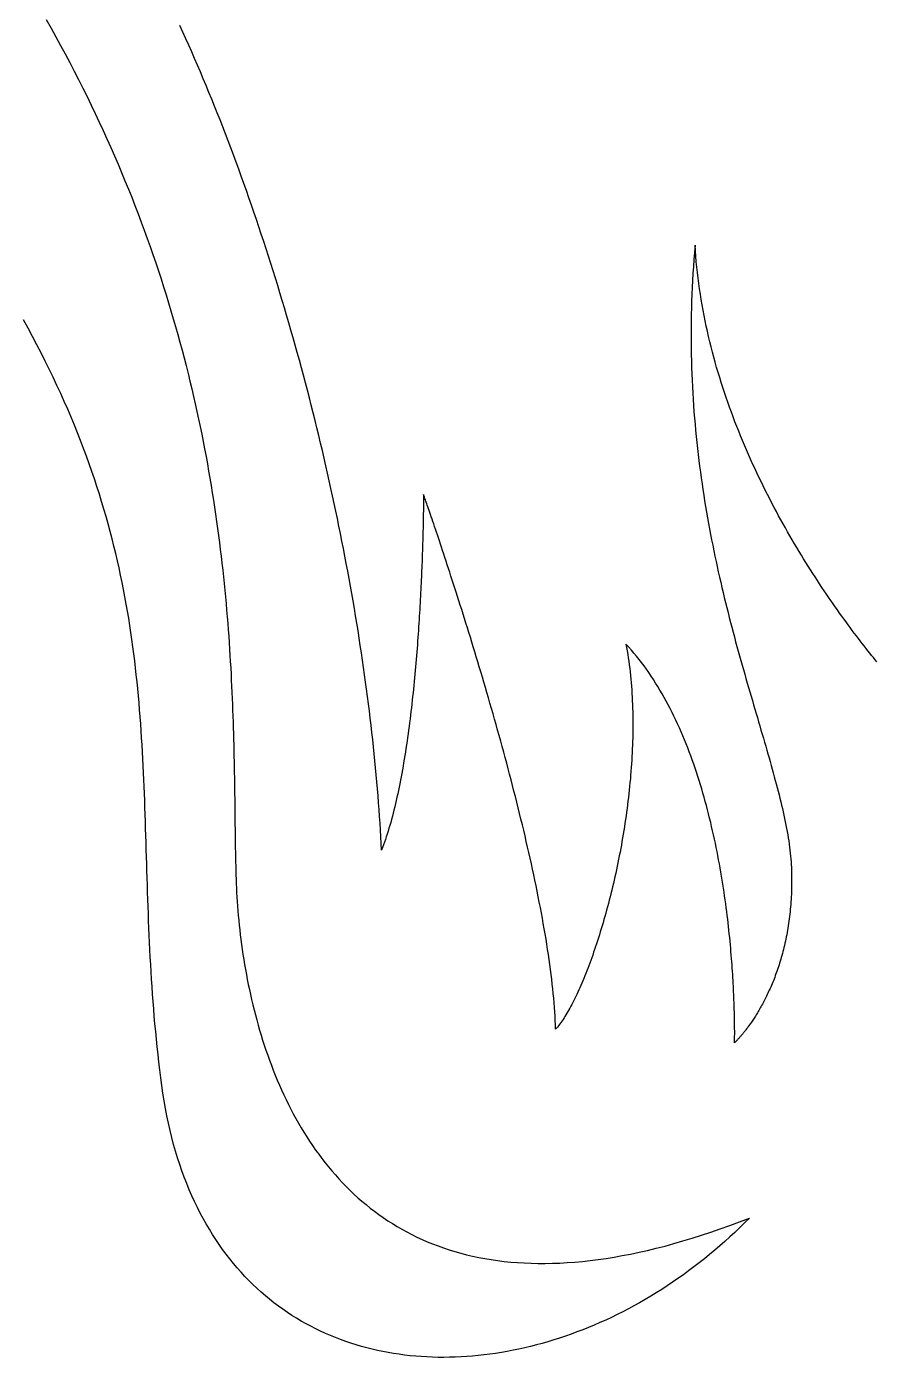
# Model space of a CAD drawing. Extents: x 5 to 105, y 2 to 136.
# Drawn here: x 47.65 to 54.73, y 80.51 to 91.6 of the extents above; entities that cross this region are included whole.
import ezdxf

# ---------------------------------------------------------------- set-up
doc = ezdxf.new("R2010")
doc.units = 0
doc.layers.get('0').update_dxf_attribs({"linetype": 'CONTINUOUS'})

msp = doc.modelspace()

# ---------------------------------------------------------------- linework, layer by layer
at = {"color": 7}
for points in [[(47.8124, 91.6574, 0), (47.853, 91.5854, 0), (47.893, 91.5136, 0), (47.9322, 91.4419, 0), (47.9708, 91.3703, 0), (48.0086, 91.2989, 0), (48.0458, 91.2276, 0), (48.0823, 91.1564, 0), (48.1181, 91.0854, 0), (48.1532, 91.0145, 0), (48.1876, 90.9438, 0), (48.2214, 90.8732, 0), (48.2546, 90.8028, 0), (48.2871, 90.7325, 0), (48.319, 90.6624, 0), (48.3502, 90.5924, 0), (48.3808, 90.5226, 0), (48.4108, 90.453, 0), (48.4402, 90.3836, 0), (48.4689, 90.3143, 0), (48.4971, 90.2452, 0), (48.5247, 90.1762, 0), (48.5517, 90.1075, 0), (48.5781, 90.0389, 0), (48.6039, 89.9705, 0), (48.6292, 89.9023, 0), (48.6539, 89.8343, 0), (48.678, 89.7665, 0), (48.7016, 89.6989, 0), (48.7247, 89.6315, 0), (48.7472, 89.5642, 0), (48.7692, 89.4972, 0), (48.7906, 89.4304, 0), (48.8116, 89.3638, 0), (48.832, 89.2974, 0), (48.852, 89.2313, 0), (48.8714, 89.1653, 0), (48.8904, 89.0996, 0), (48.9088, 89.0341, 0), (48.9268, 88.9688, 0), (48.9443, 88.9038, 0), (48.9614, 88.8389, 0), (48.978, 88.7743, 0), (48.9941, 88.71, 0), (49.0098, 88.6459, 0), (49.0251, 88.582, 0), (49.0399, 88.5184, 0), (49.0543, 88.455, 0), (49.0683, 88.3919, 0), (49.0818, 88.329, 0), (49.095, 88.2664, 0), (49.1077, 88.204, 0), (49.1201, 88.1419, 0), (49.1321, 88.0801, 0), (49.1437, 88.0185, 0), (49.1549, 87.9572, 0), (49.1657, 87.8962, 0), (49.1762, 87.8355, 0), (49.1864, 87.775, 0), (49.1962, 87.7148, 0), (49.2056, 87.6549, 0), (49.2147, 87.5952, 0), (49.2235, 87.5359, 0), (49.2319, 87.4769, 0), (49.2401, 87.4181, 0), (49.2479, 87.3597, 0), (49.2554, 87.3015, 0), (49.2627, 87.2436, 0), (49.2696, 87.1861, 0), (49.2762, 87.1288, 0), (49.2826, 87.0719, 0), (49.2887, 87.0153, 0), (49.2946, 86.959, 0), (49.3001, 86.903, 0), (49.3055, 86.8473, 0), (49.3105, 86.792, 0), (49.3154, 86.737, 0), (49.32, 86.6823, 0), (49.3244, 86.6279, 0), (49.3285, 86.5739, 0), (49.3325, 86.5202, 0), (49.3362, 86.4669, 0), (49.3398, 86.4139, 0), (49.3431, 86.3612, 0), (49.3463, 86.3089, 0), (49.3493, 86.2569, 0), (49.3521, 86.2053, 0), (49.3547, 86.1541, 0), (49.3572, 86.1032, 0), (49.3595, 86.0526, 0), (49.3617, 86.0025, 0), (49.3637, 85.9527, 0), (49.3656, 85.9032, 0), (49.3673, 85.8542, 0), (49.369, 85.8055, 0), (49.3705, 85.7572, 0), (49.3719, 85.7093, 0), (49.3732, 85.6617, 0), (49.3744, 85.6146, 0), (49.3755, 85.5678, 0), (49.3766, 85.5214, 0), (49.3775, 85.4754, 0), (49.3784, 85.4299, 0), (49.3792, 85.3847, 0), (49.38, 85.3399, 0), (49.3807, 85.2955, 0), (49.3813, 85.2515, 0), (49.382, 85.208, 0), (49.3825, 85.1648, 0), (49.3831, 85.1221, 0), (49.3836, 85.0798, 0), (49.3842, 85.0379, 0), (49.3847, 84.9964, 0), (49.3852, 84.9554, 0), (49.3857, 84.9147, 0), (49.3863, 84.8746, 0), (49.3868, 84.8348, 0), (49.3874, 84.7955, 0), (49.388, 84.7566, 0), (49.3887, 84.7182, 0), (49.3893, 84.6802, 0), (49.3901, 84.6427, 0), (49.3909, 84.6056, 0), (49.3918, 84.569, 0), (49.3927, 84.5328, 0)], [(50.606, 84.7384, 0), (50.6032, 84.7942, 0), (50.6002, 84.8502, 0), (50.5969, 84.9065, 0), (50.5934, 84.963, 0), (50.5896, 85.0198, 0), (50.5856, 85.0768, 0), (50.5814, 85.134, 0), (50.5769, 85.1915, 0), (50.5722, 85.2492, 0), (50.5672, 85.3072, 0), (50.562, 85.3653, 0), (50.5566, 85.4237, 0), (50.5509, 85.4823, 0), (50.545, 85.5411, 0), (50.5389, 85.6001, 0), (50.5325, 85.6592, 0), (50.5259, 85.7186, 0), (50.5191, 85.7782, 0), (50.5121, 85.8379, 0), (50.5048, 85.8978, 0), (50.4973, 85.9579, 0), (50.4895, 86.0181, 0), (50.4816, 86.0785, 0), (50.4734, 86.1391, 0), (50.465, 86.1998, 0), (50.4564, 86.2606, 0), (50.4475, 86.3216, 0), (50.4384, 86.3827, 0), (50.4291, 86.444, 0), (50.4196, 86.5054, 0), (50.4099, 86.5669, 0), (50.4, 86.6285, 0), (50.3898, 86.6902, 0), (50.3794, 86.7521, 0), (50.3688, 86.814, 0), (50.358, 86.876, 0), (50.347, 86.9381, 0), (50.3357, 87.0004, 0), (50.3243, 87.0626, 0), (50.3126, 87.125, 0), (50.3008, 87.1874, 0), (50.2887, 87.2499, 0), (50.2764, 87.3125, 0), (50.2639, 87.3751, 0), (50.2512, 87.4378, 0), (50.2383, 87.5005, 0), (50.2252, 87.5633, 0), (50.2119, 87.6261, 0), (50.1983, 87.6889, 0), (50.1846, 87.7518, 0), (50.1707, 87.8146, 0), (50.1566, 87.8775, 0), (50.1423, 87.9405, 0), (50.1277, 88.0034, 0), (50.113, 88.0663, 0), (50.0981, 88.1292, 0), (50.083, 88.1921, 0), (50.0677, 88.255, 0), (50.0522, 88.3179, 0), (50.0365, 88.3808, 0), (50.0206, 88.4436, 0), (50.0046, 88.5064, 0), (49.9883, 88.5692, 0), (49.9718, 88.6319, 0), (49.9552, 88.6946, 0), (49.9384, 88.7572, 0), (49.9213, 88.8197, 0), (49.9041, 88.8823, 0), (49.8867, 88.9447, 0), (49.8692, 89.0071, 0), (49.8514, 89.0694, 0), (49.8335, 89.1316, 0), (49.8153, 89.1937, 0), (49.797, 89.2557, 0), (49.7786, 89.3177, 0), (49.7599, 89.3795, 0), (49.741, 89.4413, 0), (49.722, 89.5029, 0), (49.7028, 89.5644, 0), (49.6835, 89.6258, 0), (49.6639, 89.6871, 0), (49.6442, 89.7482, 0), (49.6243, 89.8092, 0), (49.6042, 89.8701, 0), (49.584, 89.9308, 0), (49.5636, 89.9913, 0), (49.543, 90.0517, 0), (49.5223, 90.112, 0), (49.5013, 90.1721, 0), (49.4803, 90.232, 0), (49.459, 90.2918, 0), (49.4376, 90.3513, 0), (49.416, 90.4107, 0), (49.3943, 90.4699, 0), (49.3724, 90.5289, 0), (49.3503, 90.5877, 0), (49.3281, 90.6463, 0), (49.3057, 90.7047, 0), (49.2831, 90.7629, 0), (49.2604, 90.8208, 0), (49.2376, 90.8786, 0), (49.2146, 90.9361, 0), (49.1914, 90.9933, 0), (49.1681, 91.0504, 0), (49.1446, 91.1072, 0), (49.1209, 91.1637, 0), (49.0971, 91.22, 0), (49.0732, 91.2761, 0), (49.0491, 91.3318, 0), (49.0249, 91.3873, 0), (49.0005, 91.4426, 0), (48.976, 91.4975, 0), (48.9513, 91.5522, 0), (48.9264, 91.6066, 0)], [(53.2175, 89.7764, 0), (53.2124, 89.7173, 0), (53.2077, 89.6585, 0), (53.2035, 89.6, 0), (53.1997, 89.5418, 0), (53.1963, 89.4839, 0), (53.1933, 89.4263, 0), (53.1908, 89.369, 0), (53.1886, 89.3121, 0), (53.1869, 89.2554, 0), (53.1856, 89.199, 0), (53.1846, 89.1429, 0), (53.184, 89.0872, 0), (53.1838, 89.0317, 0), (53.184, 88.9766, 0), (53.1845, 88.9217, 0), (53.1854, 88.8671, 0), (53.1867, 88.8129, 0), (53.1883, 88.7589, 0), (53.1902, 88.7052, 0), (53.1924, 88.6519, 0), (53.195, 88.5988, 0), (53.1979, 88.546, 0), (53.2011, 88.4936, 0), (53.2046, 88.4414, 0), (53.2084, 88.3895, 0), (53.2126, 88.338, 0), (53.2169, 88.2867, 0), (53.2216, 88.2357, 0), (53.2266, 88.185, 0), (53.2318, 88.1346, 0), (53.2373, 88.0845, 0), (53.243, 88.0347, 0), (53.249, 87.9852, 0), (53.2552, 87.936, 0), (53.2617, 87.8871, 0), (53.2684, 87.8384, 0), (53.2753, 87.7901, 0), (53.2824, 87.7421, 0), (53.2898, 87.6943, 0), (53.2973, 87.6469, 0), (53.3051, 87.5997, 0), (53.313, 87.5528, 0), (53.3211, 87.5062, 0), (53.3294, 87.4599, 0), (53.3379, 87.4139, 0), (53.3465, 87.3682, 0), (53.3554, 87.3228, 0), (53.3643, 87.2777, 0), (53.3734, 87.2328, 0), (53.3827, 87.1883, 0), (53.3921, 87.144, 0), (53.4016, 87.1, 0), (53.4112, 87.0563, 0), (53.4209, 87.0129, 0), (53.4308, 86.9698, 0), (53.4408, 86.927, 0), (53.4508, 86.8844, 0), (53.461, 86.8421, 0), (53.4712, 86.8002, 0), (53.4815, 86.7585, 0), (53.4919, 86.717, 0), (53.5024, 86.6759, 0), (53.5129, 86.6351, 0), (53.5235, 86.5945, 0), (53.5341, 86.5542, 0), (53.5447, 86.5142, 0), (53.5554, 86.4745, 0), (53.5661, 86.4351, 0), (53.5768, 86.396, 0), (53.5876, 86.3571, 0), (53.5984, 86.3185, 0), (53.6091, 86.2802, 0), (53.6199, 86.2422, 0), (53.6306, 86.2044, 0), (53.6413, 86.1669, 0), (53.652, 86.1298, 0), (53.6627, 86.0928, 0), (53.6734, 86.0562, 0), (53.684, 86.0199, 0), (53.6945, 85.9838, 0), (53.705, 85.948, 0), (53.7154, 85.9125, 0), (53.7258, 85.8772, 0), (53.7361, 85.8422, 0), (53.7463, 85.8075, 0), (53.7565, 85.7731, 0), (53.7665, 85.739, 0), (53.7764, 85.7051, 0), (53.7863, 85.6715, 0), (53.796, 85.6382, 0), (53.8056, 85.6051, 0), (53.8151, 85.5723, 0), (53.8244, 85.5398, 0), (53.8336, 85.5076, 0), (53.8427, 85.4757, 0), (53.8516, 85.444, 0), (53.8604, 85.4125, 0), (53.869, 85.3814, 0), (53.8774, 85.3505, 0), (53.8856, 85.3199, 0), (53.8937, 85.2896, 0), (53.9016, 85.2595, 0), (53.9093, 85.2297, 0), (53.9168, 85.2002, 0), (53.9241, 85.1709, 0), (53.9312, 85.1419, 0), (53.938, 85.1132, 0), (53.9446, 85.0848, 0), (53.951, 85.0566, 0), (53.9572, 85.0287, 0), (53.9631, 85.001, 0), (53.9688, 84.9736, 0), (53.9742, 84.9465, 0), (53.9793, 84.9196, 0), (53.9842, 84.893, 0), (53.9888, 84.8667, 0), (53.9931, 84.8406, 0), (53.9972, 84.8148, 0), (54.0009, 84.7893, 0), (54.0043, 84.764, 0), (54.0075, 84.739, 0), (54.0103, 84.7142, 0), (54.0128, 84.6898, 0), (54.0149, 84.6655, 0), (54.0168, 84.6416, 0), (54.0182, 84.6179, 0), (54.0194, 84.5944, 0)], [(54.732, 86.3069, 0), (54.7177, 86.3245, 0), (54.7031, 86.3425, 0), (54.6882, 86.361, 0), (54.6731, 86.3799, 0), (54.6577, 86.3993, 0), (54.6421, 86.4191, 0), (54.6263, 86.4393, 0), (54.6103, 86.4599, 0), (54.594, 86.4809, 0), (54.5775, 86.5024, 0), (54.5609, 86.5242, 0), (54.544, 86.5465, 0), (54.527, 86.5692, 0), (54.5098, 86.5923, 0), (54.4924, 86.6158, 0), (54.4749, 86.6396, 0), (54.4572, 86.6639, 0), (54.4394, 86.6886, 0), (54.4214, 86.7136, 0), (54.4033, 86.739, 0), (54.3851, 86.7648, 0), (54.3668, 86.791, 0), (54.3484, 86.8176, 0), (54.3298, 86.8445, 0), (54.3112, 86.8718, 0), (54.2925, 86.8995, 0), (54.2737, 86.9275, 0), (54.2549, 86.9559, 0), (54.236, 86.9846, 0), (54.217, 87.0137, 0), (54.198, 87.0431, 0), (54.179, 87.0729, 0), (54.16, 87.103, 0), (54.1409, 87.1334, 0), (54.1218, 87.1642, 0), (54.1027, 87.1953, 0), (54.0836, 87.2268, 0), (54.0645, 87.2586, 0), (54.0454, 87.2907, 0), (54.0264, 87.3231, 0), (54.0074, 87.3558, 0), (53.9884, 87.3888, 0), (53.9695, 87.4222, 0), (53.9506, 87.4559, 0), (53.9318, 87.4898, 0), (53.9131, 87.5241, 0), (53.8944, 87.5586, 0), (53.8758, 87.5935, 0), (53.8574, 87.6286, 0), (53.839, 87.6641, 0), (53.8207, 87.6998, 0), (53.8026, 87.7358, 0), (53.7846, 87.772, 0), (53.7667, 87.8086, 0), (53.749, 87.8454, 0), (53.7314, 87.8825, 0), (53.7139, 87.9198, 0), (53.6966, 87.9574, 0), (53.6795, 87.9953, 0), (53.6626, 88.0334, 0), (53.6459, 88.0718, 0), (53.6293, 88.1104, 0), (53.613, 88.1493, 0), (53.5969, 88.1884, 0), (53.5809, 88.2277, 0), (53.5652, 88.2673, 0), (53.5498, 88.3071, 0), (53.5346, 88.3472, 0), (53.5196, 88.3874, 0), (53.5049, 88.4279, 0), (53.4904, 88.4687, 0), (53.4763, 88.5096, 0), (53.4624, 88.5507, 0), (53.4487, 88.5921, 0), (53.4354, 88.6336, 0), (53.4224, 88.6754, 0), (53.4097, 88.7174, 0), (53.3973, 88.7595, 0), (53.3852, 88.8019, 0), (53.3735, 88.8444, 0), (53.3621, 88.8872, 0), (53.3511, 88.9301, 0), (53.3404, 88.9732, 0), (53.33, 89.0165, 0), (53.3201, 89.0599, 0), (53.3105, 89.1036, 0), (53.3013, 89.1474, 0), (53.2925, 89.1913, 0), (53.2841, 89.2354, 0), (53.2761, 89.2797, 0), (53.2686, 89.3242, 0), (53.2614, 89.3687, 0), (53.2547, 89.4135, 0), (53.2484, 89.4584, 0), (53.2426, 89.5034, 0), (53.2372, 89.5486, 0), (53.2323, 89.5939, 0), (53.2279, 89.6393, 0), (53.2239, 89.6849, 0), (53.2205, 89.7306, 0), (53.2175, 89.7764, 0)], [(48.7758, 82.7781, 0), (48.7673, 82.8432, 0), (48.7592, 82.908, 0), (48.7515, 82.9725, 0), (48.7442, 83.0366, 0), (48.7373, 83.1005, 0), (48.7308, 83.1642, 0), (48.7246, 83.2275, 0), (48.7188, 83.2906, 0), (48.7133, 83.3534, 0), (48.7082, 83.416, 0), (48.7033, 83.4783, 0), (48.6987, 83.5404, 0), (48.6944, 83.6022, 0), (48.6904, 83.6638, 0), (48.6866, 83.7252, 0), (48.6831, 83.7864, 0), (48.6797, 83.8474, 0), (48.6766, 83.9082, 0), (48.6736, 83.9688, 0), (48.6709, 84.0292, 0), (48.6682, 84.0894, 0), (48.6658, 84.1495, 0), (48.6635, 84.2094, 0), (48.6612, 84.2691, 0), (48.6591, 84.3287, 0), (48.6571, 84.3881, 0), (48.6552, 84.4475, 0), (48.6533, 84.5066, 0), (48.6515, 84.5657, 0), (48.6497, 84.6246, 0), (48.6479, 84.6835, 0), (48.6462, 84.7422, 0), (48.6444, 84.8009, 0), (48.6426, 84.8594, 0), (48.6408, 84.9179, 0), (48.6389, 84.9763, 0), (48.637, 85.0347, 0), (48.635, 85.0929, 0), (48.6329, 85.1512, 0), (48.6306, 85.2093, 0), (48.6283, 85.2675, 0), (48.6258, 85.3256, 0), (48.6232, 85.3837, 0), (48.6204, 85.4418, 0), (48.6175, 85.4998, 0), (48.6143, 85.5579, 0), (48.611, 85.6159, 0), (48.6074, 85.674, 0), (48.6036, 85.7321, 0), (48.5996, 85.7902, 0), (48.5953, 85.8484, 0), (48.5907, 85.9065, 0), (48.5858, 85.9648, 0), (48.5806, 86.023, 0), (48.5751, 86.0814, 0), (48.5693, 86.1398, 0), (48.5631, 86.1983, 0), (48.5566, 86.2568, 0), (48.5497, 86.3155, 0), (48.5424, 86.3742, 0), (48.5347, 86.433, 0), (48.5266, 86.492, 0), (48.518, 86.551, 0), (48.509, 86.6102, 0), (48.4996, 86.6695, 0), (48.4897, 86.729, 0), (48.4793, 86.7886, 0), (48.4684, 86.8483, 0), (48.457, 86.9082, 0), (48.445, 86.9682, 0), (48.4325, 87.0285, 0), (48.4195, 87.0889, 0), (48.4058, 87.1495, 0), (48.3916, 87.2102, 0), (48.3768, 87.2712, 0), (48.3614, 87.3324, 0), (48.3454, 87.3938, 0), (48.3287, 87.4554, 0), (48.3113, 87.5172, 0), (48.2933, 87.5793, 0), (48.2746, 87.6416, 0), (48.2552, 87.7042, 0), (48.2351, 87.767, 0), (48.2143, 87.83, 0), (48.1927, 87.8934, 0), (48.1704, 87.957, 0), (48.1473, 88.0209, 0), (48.1234, 88.0851, 0), (48.0988, 88.1495, 0), (48.0733, 88.2143, 0), (48.047, 88.2794, 0), (48.0198, 88.3448, 0), (47.9918, 88.4105, 0), (47.9629, 88.4766, 0), (47.9332, 88.543, 0), (47.9025, 88.6097, 0), (47.871, 88.6768, 0), (47.8385, 88.7442, 0), (47.8051, 88.8121, 0), (47.7707, 88.8802, 0), (47.7354, 88.9488, 0), (47.6991, 89.0177, 0), (47.6618, 89.0871, 0), (47.6235, 89.1568, 0)], [(50.9555, 87.6996, 0), (50.9555, 87.6992, 0), (50.9555, 87.698, 0), (50.9555, 87.6961, 0), (50.9555, 87.6935, 0), (50.9555, 87.6902, 0), (50.9555, 87.6861, 0), (50.9555, 87.6813, 0), (50.9554, 87.6758, 0), (50.9554, 87.6696, 0), (50.9553, 87.6627, 0), (50.9553, 87.6552, 0), (50.9552, 87.6469, 0), (50.9551, 87.6381, 0), (50.955, 87.6286, 0), (50.9549, 87.6184, 0), (50.9548, 87.6076, 0), (50.9547, 87.5962, 0), (50.9545, 87.5842, 0), (50.9543, 87.5716, 0), (50.9541, 87.5585, 0), (50.9539, 87.5447, 0), (50.9537, 87.5304, 0), (50.9534, 87.5155, 0), (50.9532, 87.5, 0), (50.9528, 87.484, 0), (50.9525, 87.4675, 0), (50.9522, 87.4505, 0), (50.9518, 87.4329, 0), (50.9513, 87.4148, 0), (50.9509, 87.3963, 0), (50.9504, 87.3773, 0), (50.9499, 87.3578, 0), (50.9494, 87.3378, 0), (50.9488, 87.3173, 0), (50.9482, 87.2965, 0), (50.9475, 87.2752, 0), (50.9469, 87.2534, 0), (50.9461, 87.2313, 0), (50.9454, 87.2087, 0), (50.9446, 87.1857, 0), (50.9438, 87.1624, 0), (50.9429, 87.1386, 0), (50.9419, 87.1145, 0), (50.941, 87.0901, 0), (50.94, 87.0652, 0), (50.9389, 87.0401, 0), (50.9378, 87.0146, 0), (50.9366, 86.9888, 0), (50.9354, 86.9626, 0), (50.9342, 86.9362, 0), (50.9329, 86.9095, 0), (50.9315, 86.8825, 0), (50.9301, 86.8552, 0), (50.9286, 86.8276, 0), (50.9271, 86.7998, 0), (50.9255, 86.7718, 0), (50.9239, 86.7435, 0), (50.9222, 86.7149, 0), (50.9205, 86.6862, 0), (50.9187, 86.6573, 0), (50.9168, 86.6281, 0), (50.9148, 86.5988, 0), (50.9128, 86.5692, 0), (50.9108, 86.5396, 0), (50.9087, 86.5097, 0), (50.9065, 86.4797, 0), (50.9042, 86.4495, 0), (50.9019, 86.4193, 0), (50.8995, 86.3889, 0), (50.897, 86.3583, 0), (50.8944, 86.3277, 0), (50.8918, 86.297, 0), (50.8891, 86.2662, 0), (50.8864, 86.2353, 0), (50.8835, 86.2044, 0), (50.8806, 86.1734, 0), (50.8776, 86.1423, 0), (50.8745, 86.1112, 0), (50.8714, 86.0801, 0), (50.8681, 86.049, 0), (50.8648, 86.0178, 0), (50.8614, 85.9867, 0), (50.8579, 85.9555, 0), (50.8544, 85.9244, 0), (50.8507, 85.8933, 0), (50.847, 85.8623, 0), (50.8432, 85.8312, 0), (50.8392, 85.8003, 0), (50.8352, 85.7694, 0), (50.8311, 85.7386, 0), (50.8269, 85.7079, 0), (50.8226, 85.6772, 0), (50.8183, 85.6467, 0), (50.8138, 85.6163, 0), (50.8092, 85.586, 0), (50.8045, 85.5559, 0), (50.7998, 85.5258, 0), (50.7949, 85.496, 0), (50.79, 85.4663, 0), (50.7849, 85.4367, 0), (50.7797, 85.4074, 0), (50.7744, 85.3782, 0), (50.7691, 85.3493, 0), (50.7636, 85.3205, 0), (50.758, 85.292, 0), (50.7523, 85.2636, 0), (50.7465, 85.2356, 0), (50.7406, 85.2077, 0), (50.7345, 85.1802, 0), (50.7284, 85.1529, 0), (50.7222, 85.1258, 0), (50.7158, 85.0991, 0), (50.7093, 85.0726, 0), (50.7027, 85.0465, 0), (50.696, 85.0206, 0), (50.6892, 84.9951, 0), (50.6822, 84.9699, 0), (50.6752, 84.9451, 0), (50.668, 84.9206, 0), (50.6607, 84.8965, 0), (50.6532, 84.8727, 0), (50.6457, 84.8493, 0), (50.638, 84.8263, 0), (50.6302, 84.8037, 0), (50.6223, 84.7815, 0), (50.6142, 84.7598, 0), (50.606, 84.7384, 0)], [(52.0556, 83.2475, 0), (52.0545, 83.2828, 0), (52.0529, 83.3186, 0), (52.051, 83.3549, 0), (52.0488, 83.3917, 0), (52.0462, 83.4291, 0), (52.0432, 83.4669, 0), (52.0399, 83.5052, 0), (52.0363, 83.544, 0), (52.0323, 83.5832, 0), (52.028, 83.6228, 0), (52.0234, 83.6629, 0), (52.0185, 83.7034, 0), (52.0132, 83.7443, 0), (52.0077, 83.7855, 0), (52.0019, 83.8272, 0), (51.9958, 83.8692, 0), (51.9894, 83.9115, 0), (51.9827, 83.9542, 0), (51.9758, 83.9972, 0), (51.9686, 84.0405, 0), (51.9611, 84.0841, 0), (51.9534, 84.128, 0), (51.9455, 84.1721, 0), (51.9373, 84.2165, 0), (51.9289, 84.2612, 0), (51.9202, 84.306, 0), (51.9113, 84.3511, 0), (51.9023, 84.3964, 0), (51.893, 84.4419, 0), (51.8835, 84.4875, 0), (51.8738, 84.5333, 0), (51.8639, 84.5793, 0), (51.8538, 84.6254, 0), (51.8436, 84.6716, 0), (51.8332, 84.7179, 0), (51.8226, 84.7644, 0), (51.8119, 84.8109, 0), (51.801, 84.8574, 0), (51.7899, 84.9041, 0), (51.7787, 84.9508, 0), (51.7674, 84.9975, 0), (51.756, 85.0442, 0), (51.7444, 85.091, 0), (51.7327, 85.1377, 0), (51.7209, 85.1844, 0), (51.709, 85.2311, 0), (51.697, 85.2777, 0), (51.6849, 85.3243, 0), (51.6728, 85.3708, 0), (51.6605, 85.4172, 0), (51.6482, 85.4635, 0), (51.6357, 85.5097, 0), (51.6233, 85.5558, 0), (51.6108, 85.6017, 0), (51.5982, 85.6475, 0), (51.5856, 85.6931, 0), (51.5729, 85.7386, 0), (51.5602, 85.7838, 0), (51.5475, 85.8289, 0), (51.5348, 85.8737, 0), (51.522, 85.9183, 0), (51.5093, 85.9627, 0), (51.4965, 86.0068, 0), (51.4838, 86.0506, 0), (51.471, 86.0942, 0), (51.4583, 86.1375, 0), (51.4456, 86.1804, 0), (51.4329, 86.2231, 0), (51.4203, 86.2654, 0), (51.4077, 86.3073, 0), (51.3952, 86.3489, 0), (51.3827, 86.3901, 0), (51.3702, 86.4309, 0), (51.3579, 86.4714, 0), (51.3456, 86.5114, 0), (51.3333, 86.551, 0), (51.3212, 86.5901, 0), (51.3092, 86.6288, 0), (51.2972, 86.6671, 0), (51.2854, 86.7048, 0), (51.2736, 86.7421, 0), (51.262, 86.7789, 0), (51.2505, 86.8151, 0), (51.2391, 86.8508, 0), (51.2279, 86.886, 0), (51.2167, 86.9206, 0), (51.2058, 86.9547, 0), (51.195, 86.9881, 0), (51.1843, 87.021, 0), (51.1738, 87.0533, 0), (51.1635, 87.0849, 0), (51.1533, 87.1159, 0), (51.1434, 87.1463, 0), (51.1336, 87.176, 0), (51.124, 87.205, 0), (51.1146, 87.2333, 0), (51.1054, 87.261, 0), (51.0964, 87.2879, 0), (51.0877, 87.3141, 0), (51.0791, 87.3395, 0), (51.0708, 87.3642, 0), (51.0628, 87.3882, 0), (51.055, 87.4113, 0), (51.0474, 87.4337, 0), (51.0401, 87.4553, 0), (51.033, 87.476, 0), (51.0262, 87.4959, 0), (51.0197, 87.515, 0), (51.0134, 87.5332, 0), (51.0075, 87.5505, 0), (51.0018, 87.567, 0), (50.9964, 87.5826, 0), (50.9913, 87.5972, 0), (50.9866, 87.6109, 0), (50.9821, 87.6237, 0), (50.978, 87.6356, 0), (50.9742, 87.6465, 0), (50.9707, 87.6564, 0), (50.9676, 87.6653, 0), (50.9648, 87.6732, 0), (50.9624, 87.6801, 0), (50.9603, 87.686, 0), (50.9586, 87.6909, 0), (50.9573, 87.6946, 0), (50.9563, 87.6974, 0), (50.9557, 87.699, 0), (50.9555, 87.6996, 0)], [(52.6417, 86.4554, 0), (52.6469, 86.4269, 0), (52.6519, 86.3983, 0), (52.6566, 86.3694, 0), (52.661, 86.3405, 0), (52.6651, 86.3114, 0), (52.6691, 86.2821, 0), (52.6727, 86.2527, 0), (52.6761, 86.2232, 0), (52.6793, 86.1935, 0), (52.6822, 86.1637, 0), (52.6849, 86.1338, 0), (52.6873, 86.1038, 0), (52.6895, 86.0737, 0), (52.6915, 86.0435, 0), (52.6932, 86.0131, 0), (52.6947, 85.9827, 0), (52.696, 85.9522, 0), (52.6971, 85.9217, 0), (52.6979, 85.891, 0), (52.6985, 85.8603, 0), (52.6989, 85.8295, 0), (52.6991, 85.7987, 0), (52.6991, 85.7678, 0), (52.6989, 85.7368, 0), (52.6985, 85.7058, 0), (52.6978, 85.6748, 0), (52.697, 85.6437, 0), (52.696, 85.6126, 0), (52.6948, 85.5815, 0), (52.6933, 85.5504, 0), (52.6917, 85.5192, 0), (52.6899, 85.4881, 0), (52.688, 85.4569, 0), (52.6858, 85.4257, 0), (52.6835, 85.3946, 0), (52.681, 85.3634, 0), (52.6783, 85.3323, 0), (52.6754, 85.3012, 0), (52.6724, 85.2701, 0), (52.6692, 85.2391, 0), (52.6659, 85.2081, 0), (52.6624, 85.1771, 0), (52.6587, 85.1462, 0), (52.6549, 85.1153, 0), (52.6509, 85.0845, 0), (52.6468, 85.0538, 0), (52.6425, 85.0231, 0), (52.6381, 84.9925, 0), (52.6335, 84.962, 0), (52.6288, 84.9315, 0), (52.624, 84.9012, 0), (52.619, 84.8709, 0), (52.6139, 84.8408, 0), (52.6087, 84.8107, 0), (52.6033, 84.7808, 0), (52.5978, 84.751, 0), (52.5922, 84.7213, 0), (52.5865, 84.6917, 0), (52.5807, 84.6622, 0), (52.5747, 84.6329, 0), (52.5686, 84.6038, 0), (52.5625, 84.5747, 0), (52.5562, 84.5459, 0), (52.5498, 84.5171, 0), (52.5434, 84.4886, 0), (52.5368, 84.4602, 0), (52.5301, 84.432, 0), (52.5233, 84.4039, 0), (52.5165, 84.3761, 0), (52.5096, 84.3484, 0), (52.5025, 84.3209, 0), (52.4954, 84.2936, 0), (52.4883, 84.2665, 0), (52.481, 84.2397, 0), (52.4737, 84.213, 0), (52.4663, 84.1866, 0), (52.4588, 84.1603, 0), (52.4512, 84.1343, 0), (52.4436, 84.1086, 0), (52.436, 84.0831, 0), (52.4283, 84.0578, 0), (52.4205, 84.0328, 0), (52.4127, 84.008, 0), (52.4048, 83.9835, 0), (52.3968, 83.9592, 0), (52.3889, 83.9352, 0), (52.3809, 83.9115, 0), (52.3728, 83.8881, 0), (52.3647, 83.865, 0), (52.3566, 83.8421, 0), (52.3484, 83.8196, 0), (52.3402, 83.7973, 0), (52.332, 83.7754, 0), (52.3238, 83.7537, 0), (52.3155, 83.7324, 0), (52.3073, 83.7114, 0), (52.299, 83.6907, 0), (52.2907, 83.6704, 0), (52.2823, 83.6503, 0), (52.274, 83.6307, 0), (52.2657, 83.6114, 0), (52.2573, 83.5924, 0), (52.249, 83.5738, 0), (52.2407, 83.5555, 0), (52.2323, 83.5376, 0), (52.224, 83.5201, 0), (52.2157, 83.503, 0), (52.2074, 83.4862, 0), (52.1991, 83.4699, 0), (52.1909, 83.4539, 0), (52.1826, 83.4383, 0), (52.1744, 83.4232, 0), (52.1662, 83.4084, 0), (52.158, 83.3941, 0), (52.1499, 83.3801, 0), (52.1418, 83.3666, 0), (52.1337, 83.3536, 0), (52.1257, 83.3409, 0), (52.1177, 83.3287, 0), (52.1098, 83.317, 0), (52.1019, 83.3056, 0), (52.094, 83.2948, 0), (52.0862, 83.2844, 0), (52.0785, 83.2745, 0), (52.0708, 83.265, 0), (52.0632, 83.256, 0), (52.0556, 83.2475, 0)], [(53.5465, 83.1345, 0), (53.5465, 83.1349, 0), (53.5465, 83.1361, 0), (53.5466, 83.1382, 0), (53.5466, 83.1411, 0), (53.5467, 83.1449, 0), (53.5468, 83.1494, 0), (53.5469, 83.1547, 0), (53.547, 83.1608, 0), (53.547, 83.1676, 0), (53.5471, 83.1752, 0), (53.5472, 83.1835, 0), (53.5472, 83.1926, 0), (53.5473, 83.2024, 0), (53.5473, 83.213, 0), (53.5473, 83.2242, 0), (53.5473, 83.2361, 0), (53.5472, 83.2487, 0), (53.5471, 83.262, 0), (53.547, 83.2759, 0), (53.5468, 83.2905, 0), (53.5466, 83.3057, 0), (53.5464, 83.3216, 0), (53.5461, 83.3381, 0), (53.5457, 83.3552, 0), (53.5453, 83.3729, 0), (53.5449, 83.3912, 0), (53.5444, 83.4101, 0), (53.5438, 83.4295, 0), (53.5432, 83.4495, 0), (53.5424, 83.4701, 0), (53.5417, 83.4912, 0), (53.5408, 83.5128, 0), (53.5399, 83.5349, 0), (53.5388, 83.5576, 0), (53.5377, 83.5807, 0), (53.5365, 83.6043, 0), (53.5352, 83.6285, 0), (53.5339, 83.653, 0), (53.5324, 83.6781, 0), (53.5308, 83.7036, 0), (53.5291, 83.7295, 0), (53.5273, 83.7558, 0), (53.5254, 83.7826, 0), (53.5234, 83.8097, 0), (53.5212, 83.8373, 0), (53.519, 83.8652, 0), (53.5166, 83.8935, 0), (53.5141, 83.9222, 0), (53.5114, 83.9512, 0), (53.5087, 83.9806, 0), (53.5057, 84.0103, 0), (53.5027, 84.0404, 0), (53.4995, 84.0707, 0), (53.4962, 84.1013, 0), (53.4927, 84.1323, 0), (53.489, 84.1635, 0), (53.4852, 84.195, 0), (53.4813, 84.2267, 0), (53.4771, 84.2587, 0), (53.4729, 84.291, 0), (53.4684, 84.3234, 0), (53.4638, 84.3561, 0), (53.459, 84.389, 0), (53.454, 84.4221, 0), (53.4488, 84.4554, 0), (53.4435, 84.4888, 0), (53.4379, 84.5224, 0), (53.4322, 84.5562, 0), (53.4263, 84.5902, 0), (53.4202, 84.6242, 0), (53.4139, 84.6584, 0), (53.4074, 84.6927, 0), (53.4006, 84.7271, 0), (53.3937, 84.7616, 0), (53.3865, 84.7962, 0), (53.3792, 84.8309, 0), (53.3716, 84.8656, 0), (53.3638, 84.9004, 0), (53.3557, 84.9352, 0), (53.3475, 84.9701, 0), (53.339, 85.005, 0), (53.3303, 85.0399, 0), (53.3213, 85.0748, 0), (53.3121, 85.1096, 0), (53.3026, 85.1445, 0), (53.2929, 85.1794, 0), (53.2829, 85.2142, 0), (53.2727, 85.2489, 0), (53.2623, 85.2836, 0), (53.2515, 85.3182, 0), (53.2405, 85.3528, 0), (53.2293, 85.3872, 0), (53.2177, 85.4216, 0), (53.2059, 85.4558, 0), (53.1938, 85.4899, 0), (53.1815, 85.5239, 0), (53.1688, 85.5577, 0), (53.1559, 85.5914, 0), (53.1427, 85.6249, 0), (53.1291, 85.6583, 0), (53.1153, 85.6915, 0), (53.1012, 85.7244, 0), (53.0868, 85.7572, 0), (53.0721, 85.7898, 0), (53.057, 85.8221, 0), (53.0417, 85.8542, 0), (53.026, 85.886, 0), (53.0101, 85.9176, 0), (52.9938, 85.9489, 0), (52.9771, 85.98, 0), (52.9602, 86.0108, 0), (52.9429, 86.0412, 0), (52.9253, 86.0714, 0), (52.9073, 86.1012, 0), (52.889, 86.1307, 0), (52.8704, 86.1599, 0), (52.8514, 86.1887, 0), (52.8321, 86.2172, 0), (52.8124, 86.2453, 0), (52.7923, 86.273, 0), (52.7719, 86.3003, 0), (52.7511, 86.3272, 0), (52.73, 86.3537, 0), (52.7085, 86.3798, 0), (52.6866, 86.4055, 0), (52.6643, 86.4307, 0), (52.6417, 86.4554, 0)], [(54.0194, 84.5944, 0), (54.0203, 84.5712, 0), (54.0209, 84.5482, 0), (54.0214, 84.5253, 0), (54.0217, 84.5027, 0), (54.0217, 84.4802, 0), (54.0216, 84.4579, 0), (54.0213, 84.4359, 0), (54.0208, 84.414, 0), (54.0201, 84.3923, 0), (54.0193, 84.3708, 0), (54.0183, 84.3495, 0), (54.0171, 84.3283, 0), (54.0157, 84.3074, 0), (54.0142, 84.2867, 0), (54.0125, 84.2661, 0), (54.0106, 84.2457, 0), (54.0086, 84.2256, 0), (54.0065, 84.2056, 0), (54.0041, 84.1858, 0), (54.0017, 84.1662, 0), (53.9991, 84.1468, 0), (53.9963, 84.1275, 0), (53.9935, 84.1085, 0), (53.9904, 84.0896, 0), (53.9873, 84.071, 0), (53.984, 84.0525, 0), (53.9806, 84.0342, 0), (53.9771, 84.0161, 0), (53.9734, 83.9982, 0), (53.9697, 83.9804, 0), (53.9658, 83.9629, 0), (53.9618, 83.9456, 0), (53.9577, 83.9284, 0), (53.9536, 83.9114, 0), (53.9493, 83.8946, 0), (53.9449, 83.878, 0), (53.9404, 83.8616, 0), (53.9358, 83.8454, 0), (53.9312, 83.8293, 0), (53.9264, 83.8135, 0), (53.9216, 83.7978, 0), (53.9167, 83.7823, 0), (53.9117, 83.767, 0), (53.9067, 83.7519, 0), (53.9016, 83.737, 0), (53.8964, 83.7223, 0), (53.8911, 83.7077, 0), (53.8858, 83.6933, 0), (53.8805, 83.6792, 0), (53.8751, 83.6652, 0), (53.8696, 83.6514, 0), (53.8641, 83.6377, 0), (53.8585, 83.6243, 0), (53.8529, 83.611, 0), (53.8473, 83.598, 0), (53.8416, 83.5851, 0), (53.8359, 83.5724, 0), (53.8302, 83.5599, 0), (53.8245, 83.5475, 0), (53.8187, 83.5354, 0), (53.8129, 83.5234, 0), (53.8071, 83.5116, 0), (53.8013, 83.5, 0), (53.7954, 83.4886, 0), (53.7896, 83.4774, 0), (53.7838, 83.4663, 0), (53.7779, 83.4555, 0), (53.7721, 83.4448, 0), (53.7663, 83.4343, 0), (53.7605, 83.424, 0), (53.7547, 83.4138, 0), (53.7489, 83.4039, 0), (53.7431, 83.3941, 0), (53.7373, 83.3845, 0), (53.7316, 83.3751, 0), (53.7259, 83.3659, 0), (53.7203, 83.3569, 0), (53.7146, 83.348, 0), (53.709, 83.3393, 0), (53.7035, 83.3309, 0), (53.698, 83.3225, 0), (53.6925, 83.3144, 0), (53.6871, 83.3065, 0), (53.6818, 83.2987, 0), (53.6765, 83.2911, 0), (53.6712, 83.2837, 0), (53.6661, 83.2765, 0), (53.661, 83.2694, 0), (53.6559, 83.2626, 0), (53.6509, 83.2559, 0), (53.6461, 83.2494, 0), (53.6412, 83.2431, 0), (53.6365, 83.2369, 0), (53.6319, 83.231, 0), (53.6273, 83.2252, 0), (53.6228, 83.2196, 0), (53.6185, 83.2142, 0), (53.6142, 83.2089, 0), (53.61, 83.2039, 0), (53.6059, 83.199, 0), (53.602, 83.1943, 0), (53.5981, 83.1898, 0), (53.5944, 83.1854, 0), (53.5907, 83.1812, 0), (53.5872, 83.1773, 0), (53.5838, 83.1734, 0), (53.5806, 83.1698, 0), (53.5774, 83.1664, 0), (53.5744, 83.1631, 0), (53.5716, 83.16, 0), (53.5688, 83.1571, 0), (53.5662, 83.1543, 0), (53.5638, 83.1518, 0), (53.5615, 83.1494, 0), (53.5594, 83.1472, 0), (53.5574, 83.1451, 0), (53.5555, 83.1433, 0), (53.5539, 83.1416, 0), (53.5524, 83.1401, 0), (53.551, 83.1388, 0), (53.5498, 83.1376, 0), (53.5488, 83.1367, 0), (53.548, 83.1359, 0), (53.5473, 83.1353, 0), (53.5469, 83.1348, 0), (53.5466, 83.1346, 0), (53.5465, 83.1345, 0)], [(49.3927, 84.5328, 0), (49.3938, 84.4966, 0), (49.3952, 84.46, 0), (49.3968, 84.423, 0), (49.3987, 84.3856, 0), (49.4009, 84.3478, 0), (49.4034, 84.3097, 0), (49.4062, 84.2712, 0), (49.4093, 84.2323, 0), (49.4127, 84.1932, 0), (49.4164, 84.1537, 0), (49.4204, 84.114, 0), (49.4248, 84.074, 0), (49.4295, 84.0337, 0), (49.4345, 83.9931, 0), (49.4399, 83.9524, 0), (49.4456, 83.9114, 0), (49.4517, 83.8703, 0), (49.4582, 83.8289, 0), (49.465, 83.7874, 0), (49.4722, 83.7458, 0), (49.4797, 83.704, 0), (49.4877, 83.6621, 0), (49.496, 83.6201, 0), (49.5048, 83.578, 0), (49.5139, 83.5358, 0), (49.5235, 83.4936, 0), (49.5335, 83.4513, 0), (49.5439, 83.409, 0), (49.5547, 83.3667, 0), (49.566, 83.3244, 0), (49.5777, 83.2821, 0), (49.5898, 83.2399, 0), (49.6024, 83.1977, 0), (49.6155, 83.1556, 0), (49.629, 83.1136, 0), (49.643, 83.0716, 0), (49.6575, 83.0298, 0), (49.6725, 82.9881, 0), (49.6879, 82.9465, 0), (49.7039, 82.9051, 0), (49.7203, 82.8639, 0), (49.7373, 82.8229, 0), (49.7547, 82.7821, 0), (49.7727, 82.7415, 0), (49.7912, 82.7011, 0), (49.8103, 82.661, 0), (49.8298, 82.6212, 0), (49.85, 82.5816, 0), (49.8706, 82.5424, 0), (49.8918, 82.5034, 0), (49.9136, 82.4648, 0), (49.936, 82.4265, 0), (49.9589, 82.3886, 0), (49.9824, 82.3511, 0), (50.0065, 82.314, 0), (50.0312, 82.2772, 0), (50.0565, 82.2409, 0), (50.0824, 82.2051, 0), (50.1089, 82.1697, 0), (50.136, 82.1347, 0), (50.1637, 82.1003, 0), (50.1921, 82.0663, 0), (50.221, 82.0329, 0), (50.2507, 82, 0), (50.281, 81.9676, 0), (50.3119, 81.9358, 0), (50.3435, 81.9046, 0), (50.3757, 81.8739, 0), (50.4086, 81.8439, 0), (50.4422, 81.8145, 0), (50.4765, 81.7858, 0), (50.5115, 81.7577, 0), (50.5471, 81.7303, 0), (50.5835, 81.7035, 0), (50.6206, 81.6775, 0), (50.6583, 81.6522, 0), (50.6968, 81.6276, 0), (50.736, 81.6037, 0), (50.776, 81.5806, 0), (50.8167, 81.5583, 0), (50.8581, 81.5368, 0), (50.9003, 81.5161, 0), (50.9432, 81.4963, 0), (50.9869, 81.4773, 0), (51.0313, 81.4591, 0), (51.0766, 81.4418, 0), (51.1226, 81.4254, 0), (51.1694, 81.4099, 0), (51.2169, 81.3953, 0), (51.2653, 81.3816, 0), (51.3145, 81.3689, 0), (51.3645, 81.3572, 0), (51.4153, 81.3464, 0), (51.4669, 81.3367, 0), (51.5193, 81.3279, 0), (51.5726, 81.3202, 0), (51.6267, 81.3135, 0), (51.6817, 81.3079, 0), (51.7375, 81.3033, 0), (51.7942, 81.2999, 0), (51.8517, 81.2975, 0), (51.9101, 81.2963, 0), (51.9694, 81.2962, 0), (52.0295, 81.2972, 0), (52.0906, 81.2994, 0), (52.1525, 81.3028, 0), (52.2153, 81.3074, 0), (52.279, 81.3132, 0), (52.3437, 81.3203, 0), (52.4093, 81.3285, 0), (52.4757, 81.3381, 0), (52.5432, 81.3489, 0), (52.6115, 81.361, 0), (52.6808, 81.3744, 0), (52.751, 81.3891, 0), (52.8222, 81.4052, 0), (52.8944, 81.4226, 0), (52.9675, 81.4414, 0), (53.0416, 81.4616, 0), (53.1166, 81.4831, 0), (53.1927, 81.5061, 0), (53.2697, 81.5305, 0), (53.3477, 81.5564, 0), (53.4267, 81.5837, 0), (53.5068, 81.6125, 0), (53.5878, 81.6428, 0), (53.6699, 81.6745, 0)], [(53.6699, 81.6745, 0), (53.6298, 81.6341, 0), (53.5894, 81.5943, 0), (53.5485, 81.5552, 0), (53.5072, 81.5167, 0), (53.4656, 81.4789, 0), (53.4236, 81.4418, 0), (53.3812, 81.4054, 0), (53.3384, 81.3697, 0), (53.2953, 81.3347, 0), (53.2519, 81.3004, 0), (53.2082, 81.2667, 0), (53.1641, 81.2338, 0), (53.1198, 81.2015, 0), (53.0751, 81.17, 0), (53.0302, 81.1391, 0), (52.985, 81.109, 0), (52.9395, 81.0796, 0), (52.8938, 81.0509, 0), (52.8479, 81.0229, 0), (52.8017, 80.9956, 0), (52.7553, 80.969, 0), (52.7087, 80.9432, 0), (52.662, 80.9181, 0), (52.615, 80.8937, 0), (52.5678, 80.8701, 0), (52.5205, 80.8472, 0), (52.4731, 80.825, 0), (52.4255, 80.8036, 0), (52.3777, 80.7829, 0), (52.3299, 80.7629, 0), (52.2819, 80.7437, 0), (52.2338, 80.7252, 0), (52.1857, 80.7075, 0), (52.1375, 80.6906, 0), (52.0892, 80.6744, 0), (52.0408, 80.659, 0), (51.9924, 80.6443, 0), (51.9439, 80.6304, 0), (51.8955, 80.6173, 0), (51.847, 80.6049, 0), (51.7985, 80.5933, 0), (51.75, 80.5825, 0), (51.7016, 80.5725, 0), (51.6531, 80.5632, 0), (51.6047, 80.5548, 0), (51.5564, 80.5471, 0), (51.5081, 80.5402, 0), (51.4599, 80.5341, 0), (51.4117, 80.5288, 0), (51.3637, 80.5242, 0), (51.3157, 80.5205, 0), (51.2679, 80.5176, 0), (51.2202, 80.5155, 0), (51.1726, 80.5142, 0), (51.1252, 80.5137, 0), (51.0779, 80.5141, 0), (51.0308, 80.5152, 0), (50.9839, 80.5172, 0), (50.9371, 80.5199, 0), (50.8905, 80.5235, 0), (50.8442, 80.528, 0), (50.7981, 80.5332, 0), (50.7522, 80.5393, 0), (50.7065, 80.5462, 0), (50.6611, 80.554, 0), (50.6159, 80.5626, 0), (50.5711, 80.572, 0), (50.5265, 80.5823, 0), (50.4822, 80.5934, 0), (50.4382, 80.6054, 0), (50.3945, 80.6183, 0), (50.3511, 80.6319, 0), (50.3081, 80.6465, 0), (50.2654, 80.6619, 0), (50.2231, 80.6782, 0), (50.1811, 80.6953, 0), (50.1395, 80.7133, 0), (50.0983, 80.7322, 0), (50.0576, 80.7519, 0), (50.0172, 80.7725, 0), (49.9772, 80.794, 0), (49.9377, 80.8164, 0), (49.8986, 80.8397, 0), (49.8599, 80.8638, 0), (49.8217, 80.8888, 0), (49.784, 80.9148, 0), (49.7468, 80.9416, 0), (49.7101, 80.9693, 0), (49.6738, 80.9979, 0), (49.6381, 81.0275, 0), (49.6029, 81.0579, 0), (49.5683, 81.0892, 0), (49.5342, 81.1215, 0), (49.5006, 81.1546, 0), (49.4677, 81.1887, 0), (49.4353, 81.2237, 0), (49.4035, 81.2596, 0), (49.3722, 81.2964, 0), (49.3417, 81.3342, 0), (49.3117, 81.3729, 0), (49.2823, 81.4125, 0), (49.2536, 81.4531, 0), (49.2256, 81.4946, 0), (49.1982, 81.537, 0), (49.1715, 81.5804, 0), (49.1454, 81.6247, 0), (49.1201, 81.6699, 0), (49.0955, 81.7162, 0), (49.0716, 81.7633, 0), (49.0484, 81.8114, 0), (49.0259, 81.8605, 0), (49.0042, 81.9105, 0), (48.9833, 81.9615, 0), (48.9631, 82.0135, 0), (48.9437, 82.0664, 0), (48.9251, 82.1203, 0), (48.9073, 82.1752, 0), (48.8904, 82.2311, 0), (48.8742, 82.2879, 0), (48.8589, 82.3457, 0), (48.8444, 82.4045, 0), (48.8308, 82.4643, 0), (48.818, 82.5251, 0), (48.8061, 82.5868, 0), (48.7951, 82.6496, 0), (48.785, 82.7133, 0), (48.7758, 82.7781, 0)]]:
    msp.add_polyline3d(points, dxfattribs=at)

doc.saveas('drawing.dxf')
